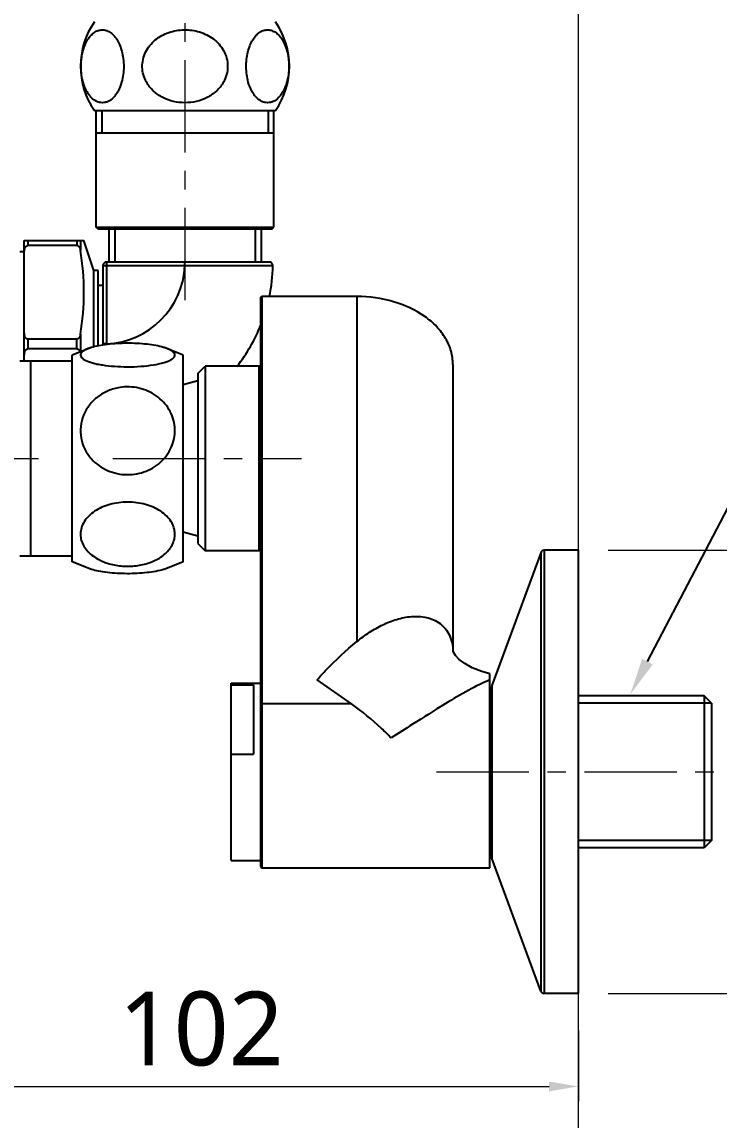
# Model space of a CAD drawing. Extents: x 0 to 1580, y 0 to 1158.
# Drawn here: x 919.4 to 1013.7, y 202.9 to 351.6 of the extents above; entities that cross this region are included whole.
import ezdxf
from ezdxf import colors
from ezdxf.entities.mleader import LeaderData, LeaderLine
from ezdxf.math import Vec2, Vec3

# ---------------------------------------------------------------- set-up
doc = ezdxf.new("R2010")
doc.units = 0
doc.header["$LTSCALE"] = 10
doc.header["$MEASUREMENT"] = 0
doc.header["$PDMODE"] = 3
doc.header["$PDSIZE"] = -10
doc.linetypes.add('CENTER', pattern=[2, 1.25, -0.25, 0.25, -0.25])
doc.layers.get('0').update_dxf_attribs({"linetype": 'CONTINUOUS'})
doc.layers.get('DEFPOINTS').update_dxf_attribs({"linetype": 'CONTINUOUS'})
doc.layers.add('DEF_LAYER_ASSEM_MEMBER', color=7, linetype='CONTINUOUS')
doc.layers.add('치수선', color=7, linetype='CONTINUOUS', lineweight=20)
doc.styles.add('Daelim Dimension', font='')
doc.styles.get('Daelim Dimension').set_extended_font_data('NanumGothic')
doc.dimstyles.new('DEFAULT', dxfattribs={"dimscale": 2, "dimtxt": 2, "dimasz": 2, "dimexe": 0, "dimexo": 2, "dimgap": 1, "dimtad": 1, "dimdec": 1, "dimzin": 9, "dimdsep": 46, "dimtxsty": 'Daelim Dimension', "dimcen": 0.5, "dimclrd": 252, "dimclre": 252, "dimclrt": 3, "dimadec": 1, "dimazin": 0, "dimtfac": 1, "dimtdec": 1, "dimtix": 1, "dimtmove": 0, "dimatfit": 3, "dimfxl": 1, "dimtolj": 1, "dimtzin": 1, "dimlwd": 9, "dimlwe": 9, "dimarcsym": 0})

# ---------------------------------------------------------------- blocks, each defined once
blk = doc.blocks.new('*D2')
at = {"color": 5, "lineweight": 9, "ltscale": 0.5, "transparency": 16777216}
for p, q in [((998.7158167211583, 280.0611049951892), (1040.273860766652, 280.0611049951892)), ((1038.273860766652, 276.0611049951892), (1038.273860766652, 224.0611049951892)), ((998.7158167211583, 220.0611049951892), (1040.273860766652, 220.0611049951892)), ((1038.273860766652, 220.0611049951892), (1038.273860766652, 182.8121779565626))]:
    blk.add_line(p, q, dxfattribs=at)
at = {"color": 5, "ltscale": 0.5, "transparency": 16777216}
for points in [[(1037.607194099986, 276.0611049951892), (1038.940527433319, 276.0611049951892), (1038.273860766652, 280.0611049951892)], [(1037.607194099986, 224.0611049951892), (1038.940527433319, 224.0611049951892), (1038.273860766652, 220.0611049951892)]]:
    blk.add_solid(points, dxfattribs=at)
at = {"layer": 'DEFPOINTS', "color": 0, "ltscale": 0.5, "transparency": 16777216}
for p in [(994.7158167211583, 280.0611049951892), (994.7158167211583, 220.0611049951892), (1038.273860766652, 220.0611049951892)]:
    blk.add_point(p, dxfattribs=at)
at = {"color": 7, "ltscale": 0.5, "transparency": 16777216, "insert": (1020.30461899269, 199.436641475876), "char_height": 10, "attachment_point": 2, "rotation": 90, "style": 'Daelim Dimension'}
blk.add_mtext('\\A1;{\\H1.25x;\\C256;Ø}60', dxfattribs=at)
blk = doc.blocks.new('*D3')
at = {"color": 5, "lineweight": 9, "ltscale": 0.5, "transparency": 16777216}
for p, q in [((892.6158167211584, 259.4336410768892), (892.6158167211584, 205.4695918068646)), ((994.7158167211583, 215.0611049951892), (994.7158167211583, 205.4695918068646)), ((896.6158167211584, 207.4695918068646), (990.7158167211583, 207.4695918068646))]:
    blk.add_line(p, q, dxfattribs=at)
at = {"color": 5, "ltscale": 0.5, "transparency": 16777216}
for points in [[(896.6158167211584, 208.1362584735313), (896.6158167211584, 206.802925140198), (892.6158167211584, 207.4695918068646)], [(990.7158167211583, 208.1362584735313), (990.7158167211583, 206.802925140198), (994.7158167211583, 207.4695918068646)]]:
    blk.add_solid(points, dxfattribs=at)
at = {"layer": 'DEFPOINTS', "color": 0, "ltscale": 0.5, "transparency": 16777216}
for p in [(892.6158167211584, 263.4336410768892), (994.7158167211583, 219.0611049951892), (994.7158167211583, 207.4695918068646)]:
    blk.add_point(p, dxfattribs=at)
at = {"color": 7, "ltscale": 0.5, "transparency": 16777216, "insert": (943.6658167211581, 220.3136547539319), "char_height": 10, "attachment_point": 2, "style": 'Daelim Dimension'}
blk.add_mtext('\\A1;102', dxfattribs=at)

msp = doc.modelspace()

# ---------------------------------------------------------------- linework, layer by layer
at = {"layer": 'DEF_LAYER_ASSEM_MEMBER', "color": 1, "linetype": 'CENTER', "lineweight": 5}
for p, q in [((941.4658167211583, 526.4103286435893), (941.4658167211583, 312.3411543354893)), ((892.6158167211584, 292.4875118663892), (921.6696875107586, 292.4875118663892)), ((931.7158167211583, 292.4875118663892), (957.2158167211583, 292.4875118663892)), ((975.5032165927587, 250.0611049951892), (1018.715816721158, 250.0611049951892))]:
    msp.add_line(p, q, dxfattribs=at)
at = {"layer": 'DEF_LAYER_ASSEM_MEMBER', "color": 7, "linetype": 'Continuous'}
for p, q in [((929.2158153767587, 339.5875132111893), (953.7158180655588, 339.5875132112892)), ((929.4658167211583, 323.7875118663893), (929.4658167211583, 339.5875134517893)), ((953.4658167211583, 323.7875118663893), (953.4658167211583, 339.5875134517893)), ((929.4658167211583, 336.5875118663893), (953.4658167211583, 336.5875118663893)), ((929.4658167211583, 323.7875118663893), (953.4658167211583, 323.7875118663893)), ((929.6658167212586, 323.5875118663893), (929.4658167212588, 323.7875118663893)), ((929.6658167212586, 323.5875118663893), (953.2658167211584, 323.5875118663893)), ((931.1658167211585, 323.5875118663893), (931.1658167211585, 319.0875118663893)), ((951.7658167211584, 323.5875118663893), (951.7658167211584, 319.0875118663893)), ((953.2658167211584, 323.5875118663893), (953.4658167211583, 323.7875118663893)), ((919.7158167211583, 321.9875118663892), (927.8004320913587, 321.9875118663892)), ((919.7158167211583, 305.6875118663893), (919.7158167211583, 321.9875118663892)), ((926.8524993746587, 321.3302242199892), (920.2158167211583, 321.3302242199892)), ((929.1158167211584, 317.9375118663893), (927.8003900093586, 321.9876414791893)), ((919.7158167211583, 320.4875118663892), (919.1158167211584, 320.4875118663892)), ((930.3658167211584, 318.5875118663893), (930.3658167211584, 307.8388393812893)), ((952.8602604785583, 319.0875118663893), (930.8658167211584, 319.0875118663893)), ((929.7158167211583, 317.9375118663893), (929.1158167211584, 317.9375118663893)), ((929.1158167211584, 307.5898281651893), (929.1158167211584, 317.9375118663893)), ((929.7158167211583, 307.7244656919893), (929.7158167211583, 317.9375118663893)), ((930.3658167211584, 315.8875118663892), (929.7158167211583, 315.8875118663892)), ((951.7158167211583, 237.2613017870893), (951.7158167211583, 314.2664007269893)), ((964.7158167211583, 314.4078220831892), (951.9158167211585, 314.4078220831892)), ((926.8524993746587, 308.6447995128892), (920.2158167211583, 308.6447995128892)), ((926.8524993746587, 307.3302242199892), (920.2158167211583, 307.3302242199892)), ((928.8099081800583, 307.5118570962892), (926.2158167211583, 306.4875118663892)), ((926.2158167211583, 278.4878655283892), (926.2158167211583, 306.4871582043892)), ((938.6559240165589, 307.5015038149892), (938.5547105329588, 307.5314864816892)), ((941.2158167211583, 306.4875118663892), (938.6436203392586, 307.5052188818893)), ((941.2158167211583, 278.4878655283892), (941.2158167211583, 306.4871582043892)), ((919.1158167211584, 305.6875118663893), (926.2158167211583, 305.6875118663893)), ((920.6158167211584, 279.2875118663893), (920.6158167211584, 305.6875118663893)), ((943.2158167211583, 303.9875118663892), (944.2158167211583, 304.9875118663892)), ((951.5158167211584, 304.9875118663892), (944.2158167211583, 304.9875118663892)), ((944.2158167211583, 304.9875118663892), (944.2158167211583, 279.9875118663892)), ((977.7158167211583, 305.2154339277893), (977.7158167211583, 266.3245597924893)), ((943.2158167211583, 303.9875118658892), (943.2158167211583, 280.9875118669893)), ((943.2158167211583, 302.9875118663892), (941.2158167211583, 302.4516134815892)), ((943.2158167211583, 281.9875118663892), (941.2158167211583, 282.5234102512892)), ((943.2158167211583, 280.9875118663892), (944.2158167211583, 279.9875118663892)), ((951.5158167211584, 279.9875118663892), (944.2158167211583, 279.9875118663892)), ((989.5952887609583, 279.7339576746892), (982.9637098135586, 261.7339576746892)), ((994.7158167211583, 280.0611049951892), (990.0644603193587, 280.0611049951892)), ((994.7158167211583, 220.0611562113892), (994.7158167211583, 280.0610537789893)), ((919.1158167211584, 279.2875118663893), (926.2158167211583, 279.2875118663893)), ((928.8099081800583, 277.4631666365892), (926.2158167211583, 278.4875118663892)), ((941.2158167211583, 278.4875118663892), (938.6436203392586, 277.4698048509892)), ((928.7715120333587, 277.4748307982892), (928.7816097857585, 277.4717613680892)), ((938.6559240165589, 277.4735199177892), (938.5547105329588, 277.4435372511892)), ((977.7847180472586, 266.2498655998893), (977.7556145787585, 266.3141791080893)), ((982.7158167211583, 237.0612463747892), (982.7158167211583, 263.3213512910892)), ((947.7158167211583, 262.0611049952893), (951.7158167211583, 262.0611049952893)), ((947.7158167211583, 238.0611260413893), (947.7158167211583, 262.0610839490893)), ((947.7158167211583, 261.8225885668892), (950.7158167211583, 261.8225885668892)), ((950.7158167211583, 261.8225885668892), (950.7158167211583, 252.4417570472893)), ((982.9637098135586, 261.7339576746892), (982.9328813720585, 261.5611049951892)), ((982.9328813720585, 260.3611049951892), (982.7158167211583, 260.3611049951892)), ((982.9328813720585, 238.6048659671893), (982.9328813720585, 261.5173440232892)), ((1011.715816721158, 260.3611049951892), (994.7158167211583, 260.3611049951892)), ((1012.715816721158, 259.3611049951892), (1011.715816721158, 260.3611049951892)), ((1011.715816721158, 260.3611049951892), (1011.715816721158, 239.7611049951892)), ((1012.715816721158, 259.3611049952892), (1012.715816721158, 240.7611049951892)), ((947.7158167211583, 252.4417570472893), (950.7158167211583, 252.4417570472893)), ((982.9328813720585, 239.7611049951892), (982.7158167211583, 239.7611049951892)), ((1011.715816721158, 239.7611049951892), (994.7158167211583, 239.7611049951892)), ((1012.715816721158, 240.7611049951892), (1011.715816721158, 239.7611049951892)), ((947.7158167211583, 238.0611049952892), (951.7158167211583, 238.0611049952892)), ((982.9637098135586, 238.3882523157893), (982.9328813720585, 238.5611049951892)), ((989.5952887609583, 220.3882523157893), (982.9637098135586, 238.3882523157893)), ((951.9158167211585, 237.0611049952892), (982.7158167211583, 237.0611049952892)), ((994.7158167211583, 220.0611049951892), (990.0644603193587, 220.0611049951892))]:
    msp.add_line(p, q, dxfattribs=at)
at = {"layer": 'DEF_LAYER_ASSEM_MEMBER', "color": 2, "linetype": 'Continuous'}
for p, q in [((930.2158167211583, 339.5875134517893), (930.2158167211583, 336.5875118663893)), ((952.7158167211583, 339.5875134517893), (952.7158167211583, 336.5875118663893)), ((931.9658167211583, 323.5875118663893), (931.9658167211583, 319.0875118663893)), ((950.9658167211583, 323.5875118663893), (950.9658167211583, 319.0875118663893)), ((1012.715816721158, 259.3611049951892), (994.7158167211583, 259.3611049951892)), ((1012.715816721158, 240.7611049951892), (994.7158167211583, 240.7611049951892))]:
    msp.add_line(p, q, dxfattribs=at)
at = {"layer": 'DEF_LAYER_ASSEM_MEMBER', "color": 9, "linetype": 'Continuous'}
for p, q in [((920.2158167211583, 321.9875118663892), (920.2158167211583, 321.3302242199892)), ((926.8524993746587, 321.9875118663892), (926.8524993746587, 321.3302242199892)), ((927.3280462692583, 321.9875118663892), (927.3280462692583, 320.6558489024893)), ((941.4545497466588, 318.5875118663893), (930.3658167211584, 318.5875118663893)), ((930.8658166979585, 319.0875118663893), (930.8658167211584, 307.9987788408893)), ((941.4545497416584, 318.5875118663893), (941.4545497416584, 319.0875118663893)), ((953.3601370075585, 318.5764007552892), (941.4545497416584, 318.5875118663893)), ((951.9158167211585, 237.0611049952892), (951.9158167211585, 314.4078220831892)), ((964.7158167211583, 314.4078220831892), (964.7158167211583, 267.6918058378893)), ((927.3280462692583, 309.3191748302893), (927.3280462692583, 306.9267049519892)), ((920.2158167211583, 308.6447995128892), (920.2158167211583, 307.3302242199892)), ((926.8524993746587, 307.3302242199892), (926.8524993746587, 308.6447995128892)), ((930.8658167211584, 307.9987788458892), (930.3658167211584, 307.9987788458892)), ((930.8658167211584, 307.9987788458892), (930.8659808889583, 307.9113263188892)), ((951.5158167211584, 279.9875118663892), (951.5158167211584, 304.9875118663892)), ((989.5952887609583, 279.7339576746892), (989.5952887609583, 220.3882523157893)), ((990.0644603193587, 280.0611049951892), (990.0644603193587, 220.0611049951892)), ((964.0086937656583, 259.2534931506892), (959.3622552434585, 262.5390213380892)), ((982.9637098135586, 261.7339576746892), (982.9637098135586, 238.3882523157893)), ((964.0086937656583, 259.2534931506892), (951.9158167211585, 259.2534931506892))]:
    msp.add_line(p, q, dxfattribs=at)
at = {"layer": 'DEF_LAYER_ASSEM_MEMBER', "color": 7, "linetype": 'Continuous'}
msp.add_lwpolyline([(982.7158167211583, 263.3230172522892), (981.6067692228585, 263.6257078297892), (980.3157234235587, 264.1463910246893), (979.3091191789586, 264.7152766342892), (978.5758486522586, 265.2747759712893), (978.0578942357588, 265.8215653200892), (977.7847180472586, 266.2498655998893)], dxfattribs=at)
for centre, radius, start, end in [((937.8326606909586, 345.5875118663893), 10.5, 145.1500954210034, 214.8499045789966), ((945.0989727513588, 345.5875118663893), 10.5, 325.1500954210034, 34.84990457899657), ((930.8658167211584, 318.5875118663893), 0.5, 90, 180), ((952.8602604785583, 318.5875118663893), 0.5, 358.7266556382999, 90), ((930.3658167211584, 319.0875118663893), 23, 348.2451102284992, 358.7266555743009), ((930.3658167211584, 319.0875118663893), 23, 322.0815186301957, 338.3438321550993), ((951.5158167211584, 305.1875118663893), 0.2, 270, 0), ((951.5158167211584, 279.7875118663893), 0.2, 0, 90), ((990.0644603193587, 279.5611049951892), 0.5, 90, 159.7751405687996), ((933.7158167211583, 293.6839404378892), 16.9464285714, 286.8956647165925, 286.9484170838954), ((951.9158167211585, 237.2611049952893), 0.2, 180, 270), ((990.0644603193587, 220.5611049951892), 0.5, 200.2248594312004, 270)]:
    msp.add_arc(centre, radius, start, end, dxfattribs=at)
at = {"layer": 'DEF_LAYER_ASSEM_MEMBER', "color": 9, "linetype": 'Continuous'}
msp.add_arc((930.3658167211584, 319.0875118663893), 11.1, 272.5817645611974, 357.4182354387994, dxfattribs=at)
at = {"layer": 'DEF_LAYER_ASSEM_MEMBER', "color": 7, "linetype": 'Continuous'}
for points, start_tangent, end_tangent in [([(927.6869187417587, 343.4534351886892), (927.4079543916587, 345.4753541428892), (927.4591203511586, 346.5266826813893), (927.6350275108584, 347.5230163996893), (927.9203317695583, 348.4129385945893), (928.2937680980585, 349.1616763497892), (928.7329677317584, 349.7508829293893), (929.2176592861588, 350.1741424981893), (929.7306906051585, 350.4313585975892), (930.2575616363583, 350.5242893439893), (930.7853160396585, 350.4539106442893), (931.3010909872582, 350.2194550793893), (931.7906686126585, 349.8191437470892), (932.2372761447587, 349.2526328763893), (932.6210584288583, 348.5251848381893), (932.9198378477586, 347.6531581138893)], (-0.2669046161891586, 0.9637229507783437), (0.2571315269128069, -0.966376416241357)), ([(936.2514761799584, 343.4534351886892), (935.8514310248584, 344.4268311237893), (935.6937693502587, 345.4671852880892), (935.7932311377585, 346.5147508282893), (936.1405135698587, 347.5083505810893), (936.7054085986583, 348.3969343883892), (937.4460053144585, 349.1459176526893), (938.3181385779585, 349.7369472253893), (939.2816284313585, 350.1634313672893), (940.3023342272586, 350.4251144124893), (941.3514315062585, 350.5237253930892), (943.4324058700586, 350.2341353303892), (944.4110684123589, 349.8434627701893), (945.3063113773587, 349.2877793134892), (946.0791614219588, 348.5718734175892), (946.6859256143584, 347.7111429268892)], (-0.4845380199216733, 0.8747702025391493), (0.482287716874637, -0.8760128755628254)), ([(950.0303741593589, 343.4534351886892), (949.7515005229588, 345.4686343321893), (949.8014856852587, 346.5168717978892), (949.9755281238586, 347.5109551323892), (950.2584765382585, 348.3997648024892), (950.6293229194584, 349.1486968494893), (951.0659412953582, 349.7394086990893), (951.5482116990588, 350.1653326464892), (952.0590434093583, 350.4262325710893), (952.5840071943585, 350.5238432092892), (953.1102365543584, 350.4591885789893), (953.6250353527585, 350.2315659865893), (954.1144154454587, 349.8391919702892), (954.5618666192586, 349.2815919898893), (954.9478340962587, 348.5636373190893), (955.2504116717582, 347.7008943397892)], (-0.2669046161878667, 0.9637229507787015), (0.263933492121933, -0.9645408813193568)), ([(932.9198378477586, 347.6531581138893), (933.1164418862586, 346.6333913915893), (933.1808682378587, 345.5484269905892), (933.1066447820585, 344.4660118861892), (932.9012592830586, 343.4534351886892)], (0.2571315269017148, -0.9663764162443085), (-0.2669046161936985, -0.9637229507770866)), ([(946.6859256143584, 347.7111429268892), (947.0982726298585, 346.6812905694893), (947.2395486967584, 345.5813827406893), (947.0951748619586, 344.4819319953892), (946.6801572624586, 343.4534351886892)], (0.482287716881113, -0.8760128755592599), (-0.4845380199151633, -0.8747702025427552)), ([(955.2504116717582, 347.7008943397892), (955.4548783319588, 346.6728060525892), (955.5244042709583, 345.5755391445892), (955.4518491910585, 344.4791079844892), (955.2447147006587, 343.4534351886892)], (0.2639334921220787, -0.964540881319317), (-0.2669046161919502, -0.9637229507775706)), ([(932.9012592830586, 343.4534351886892), (932.4236074181586, 342.2389476617893), (932.1218021822588, 341.7529214991893), (931.7894214719586, 341.3545976482892), (931.0625474700582, 340.8255354920892), (930.6806632572584, 340.6940400925893), (930.2937742645586, 340.6503437432892), (929.9069016785588, 340.6941799636892), (929.5250602715587, 340.8258011516892), (928.7983399862587, 341.3550253639892), (928.4660685742583, 341.7533445291892), (928.1643722466588, 342.2393233553892), (927.6869187417587, 343.4534351886892)], (-0.2669046161881693, -0.9637229507786177), (-0.2669046161881693, 0.9637229507786177)), ([(946.6801572624586, 343.4534351886892), (945.7248671450584, 342.2389604257892), (944.4565087179585, 341.3546114833892), (943.0027753791583, 340.8255454189892), (941.4652560138584, 340.6503438807893), (939.9278386111587, 340.8257824096892), (938.4743808552585, 341.3549933691892), (937.2064118881585, 342.2392961798893), (936.2514761799584, 343.4534351886892)], (-0.484538019924696, -0.8747702025374748), (-0.484538019924696, 0.8747702025374748)), ([(955.2447147006587, 343.4534351886892), (954.7670763667584, 342.2389730431893), (954.4652778428585, 341.7529483611893), (954.1329039139587, 341.3546252486892), (953.4060446837584, 340.8255553429892), (953.0241734822584, 340.6940532204893), (952.6372984130585, 340.6503441486892), (952.2504342623588, 340.6941620965893), (951.8685950540585, 340.8257637291892), (951.1418572782586, 341.3549616269893), (950.8095694283584, 341.7532807302892), (950.5078562509584, 342.2392691524893), (950.0303741593589, 343.4534351886892)], (-0.2669046161906187, -0.9637229507779395), (-0.2669046161906187, 0.9637229507779395)), ([(919.7158167211583, 320.3323692077893), (919.7354618667587, 320.6237347513893), (919.8021020282586, 320.9097421241893), (919.8598655235587, 321.0469066321892), (919.9407978929585, 321.1751555113892), (920.0568007010588, 321.2814412472893), (920.2158167211583, 321.3302242199892)], (0, 1), (1, 0)), ([(926.8524993746587, 321.3302242199892), (927.0684322301586, 321.2387441514892), (927.2006845282585, 321.0619247224893), (927.2812732187585, 320.8629020633892), (927.3280462692583, 320.6558489024893)], (1, 0), (0.1568658446277563, -0.987619920206767)), ([(927.3280462692583, 309.3191748302893), (927.8004321054586, 314.9875122899892), (927.3280462692583, 320.6558489024893)], (0.1568658446263189, 0.9876199202069953), (-0.1568658446263189, 0.9876199202069953)), ([(951.7158167211583, 314.2664007269893), (951.7743771964588, 314.3664135739892), (951.9158167211585, 314.4078220831892)], (0, 1), (1, 0)), ([(977.7157768709585, 305.2154339277893), (977.4659874194585, 307.0087751501893), (976.7262175023588, 308.7332001289893), (975.5248968657588, 310.3224408264892), (973.9081847436582, 311.7154238808893), (969.6906725900585, 313.7080886888892), (964.7158167211583, 314.4078220831892)], (0, 1), (-1, 0)), ([(920.2158167211583, 308.6447995128892), (920.0568013291586, 308.6935775613892), (919.9408117651587, 308.7998650367892), (919.8598688482584, 308.9281070091893), (919.8021027772584, 309.0652767488892), (919.7354620620586, 309.3512882308893), (919.7158167211583, 309.6426545249893)], (-1, 0), (0, 1)), ([(927.3280462692583, 309.3191748302893), (927.2812681347586, 309.1121095224893), (927.2006777284587, 308.9130804494893), (927.0683872019586, 308.7362392544892), (926.8524993746587, 308.6447995128892)], (-0.1568658446399708, -0.9876199202048269), (-1, 0)), ([(938.5547105329588, 307.5314864816892), (937.5289471497586, 307.7696071751892), (936.3296831352586, 307.9452599065893), (933.6426760774584, 308.0848569080893), (930.9683322122582, 307.9298275533893), (929.7847672138587, 307.7471755324892), (928.7807572267584, 307.5029953894892)], (-0.9606192995991619, 0.277867884501998), (-0.9569667791397058, -0.2901974907248124)), ([(919.7158167211583, 306.3323692077893), (919.7354618667587, 306.6237347513893), (919.8021020282586, 306.9097421241893), (919.8598655235587, 307.0469066321892), (919.9407978929585, 307.1751555113892), (920.0568007010588, 307.2814412472893), (920.2158167211583, 307.3302242199892)], (0, 1), (1, 0)), ([(926.8524993746587, 307.3302242199892), (927.0132554277584, 307.2805295918893), (927.1295707194586, 307.1721592454892), (927.2685573792587, 306.9027950083893)], (1, 0), (0.3192214404784818, -0.9476801527619133)), ([(928.7807572267584, 307.5029953894892), (928.2600071322586, 307.3202519693892), (927.8455954920582, 307.1201602814892), (927.5477739730586, 306.9066602454893), (927.3742492552583, 306.6841834674892), (927.3297259473584, 306.4574778107892), (927.4154137816586, 306.2315275959892), (927.6290537586583, 306.0113321554892), (927.9648469067583, 305.8016109048892), (928.4140884864582, 305.6066446529892), (928.9658813310584, 305.4301952459892), (929.6076949864582, 305.2754644787892), (930.3258579190588, 305.1450947856893), (931.9327925510588, 304.9653372395892), (933.6672647876585, 304.9019557634892)], (-0.9569667791375479, -0.2901974907319282), (0.9999981962821627, -0.001899324201239187)), ([(939.6236461870585, 305.8889958470893), (939.8961704041585, 306.0918034254893), (940.0572606545584, 306.3024620668892), (940.1028708888584, 306.5168998706893), (940.0318100230588, 306.7308713864892), (939.8460270556584, 306.9401656095893), (939.5498697150588, 307.1407408946893), (939.1500375418586, 307.3290050062892), (938.6558536480584, 307.5014883157892)], (0.8554389527634857, 0.5179036571553737), (-0.9567316724933457, 0.2909716598710017)), ([(933.6672647876585, 304.9019557634892), (935.5172784874585, 304.9666885691893), (937.2217985830584, 305.1636553169892), (938.6352134545587, 305.4791413913892), (939.1901160070584, 305.6742246492893), (939.6236461870585, 305.8889958470893)], (0.9999981962821849, -0.001899324189479672), (0.8554389527592942, 0.5179036571622971)), ([(932.6405916878584, 302.0950536560892), (931.0782849677585, 301.6487124732893), (929.6797214860585, 300.8413872176892), (928.5394996644586, 299.7171620557892), (927.7434856670584, 298.3444727376892), (927.3582960339586, 296.8162198009892), (927.4188631169586, 295.2443034642893), (927.9194412904585, 293.7475564667892), (928.8153413434584, 292.4338191187892)], (-0.9875569390964385, -0.1572618581935023), (0.6684862931509352, -0.7437244623308569)), ([(933.6672647876585, 290.3009016211893), (936.2069856516587, 290.7722607822893), (938.3556964449585, 292.1613508732893), (939.1642313825587, 293.1434209907893), (939.7399455207587, 294.2677645473892), (940.0515516303585, 295.4850364321892), (940.0809822837587, 296.7387502909892), (939.8263928136585, 297.9686311188892), (939.3028321370584, 299.1163361357892), (938.5394758560587, 300.1308219914893), (937.5751752755586, 300.9707905682892), (935.2254032853584, 302.0113106381892), (932.6405916878584, 302.0950536560892)], (0.9999748783302439, -0.007088209111893983), (-0.9875569390964379, -0.1572618581935059)), ([(928.8153413434584, 292.4338191187892), (931.0034330959584, 290.8642271935893), (933.6672647876585, 290.3009016211893)], (0.6684862931465556, -0.7437244623347933), (0.9999748783302287, -0.007088209114053208)), ([(940.1035840485583, 282.2344635391893), (939.9757443435583, 283.0987062749892), (939.5990835607586, 283.9258833599893), (938.9930558454585, 284.6818630849892), (938.1868100320585, 285.3376440146893), (936.1193898452584, 286.2621971730892), (933.7154335894584, 286.5825907913893), (931.3116873505587, 286.2620377786893), (929.2448769203584, 285.3376800794892), (928.4388535560583, 284.6821326882892), (927.8328634837585, 283.9263930475893), (927.4560390149586, 283.0990687211893), (927.3280493938587, 282.2344635391893)], (0, 1), (0, -1)), ([(927.3280493938587, 282.2344635391893), (927.4440403684584, 281.4108909484893), (927.7863584650586, 280.6193385501892), (928.3388717994585, 279.8896738304892), (929.0772099276587, 279.2474604638892)], (0, -1), (0.8117111352164685, -0.5840591005759537)), ([(929.0772099276587, 279.2474604638892), (930.5690920117586, 278.4518914487892), (932.3205223967584, 277.9916263638893), (934.1841981126586, 277.8980729807893), (936.0102804522585, 278.1772951586893), (937.6496693669587, 278.8106591077892), (938.9585892161585, 279.7530158746893), (939.8082257620586, 280.9293982540893), (940.0290817768587, 281.5738669336893), (940.1035840485583, 282.2344635391893)], (0.811711135214004, -0.5840591005793787), (0, 1)), ([(938.5547105329588, 277.4435372511892), (937.5289471497586, 277.2054165576892), (936.3296831352586, 277.0297638262892), (933.6426760774584, 276.8901668247893), (930.9683322122582, 277.0451961793892), (929.7847672138587, 277.2278482003892), (928.7807572267584, 277.4720283433892)], (-0.9606192995991619, -0.277867884501998), (-0.9569667791397058, 0.2901974907248124))]:
    msp.add_spline(points, degree=3, dxfattribs=dict(at, start_tangent=start_tangent, end_tangent=end_tangent))
at = {"layer": 'DEF_LAYER_ASSEM_MEMBER', "color": 9, "linetype": 'Continuous'}
for points, start_tangent, end_tangent in [([(964.7160986248587, 267.6916323462892), (966.4401910669585, 268.9549365650893), (968.2276548332584, 269.9676634710893), (970.1130574085587, 270.7066272772893), (972.1125086689585, 271.0895726408892), (974.1442349308586, 270.9564868217892), (975.1024502379587, 270.6385752045892), (975.9688827556583, 270.1319368163893), (976.6991942959585, 269.4331166681893), (977.2527705547586, 268.5512904972892), (977.5985519029587, 267.5061279821892), (977.7158126549584, 266.3243097219893)], (0.7751009665420993, 0.6318373933738833), (8.57882986885235e-06, -0.999999999963202)), ([(959.3622552434585, 262.5390213380892), (960.5898310291586, 263.8831839177893), (964.7158167211583, 267.6918058378893)], (0.6577513423273473, 0.753235137036618), (0.7750865066808609, 0.6318551314670632)), ([(982.7158167211583, 262.4999723080892), (979.8532219711587, 261.1262967679892), (976.6490393974586, 259.2534931506892)], (-0.9327489403227562, -0.3605265792237453), (-0.8512235886516012, -0.5248032032324973)), ([(951.7158167211583, 259.1120717943892), (951.7743771964588, 259.2120846414892), (951.9158167211585, 259.2534931506892)], (0, 1), (1, 0)), ([(969.3622317165587, 254.6522803423892), (968.0519641948586, 255.9385582979892), (964.0086591964587, 259.2535340624892)], (-0.6977466192551244, 0.7163446484186538), (-0.8159086539424538, 0.578180826750432)), ([(976.6490929493584, 259.2534926463892), (972.2650542432584, 256.4989605113893), (969.3621821110587, 254.6524013153893)], (-0.8527268263276389, -0.5223571188958689), (-0.844450896388582, -0.5356329747023799))]:
    msp.add_spline(points, degree=3, dxfattribs=dict(at, start_tangent=start_tangent, end_tangent=end_tangent))
at = {"layer": '치수선'}
msp.add_line((994.7158167211584, 171.5359203638415), (994.7158167211583, 725.8994663639303), dxfattribs=at)

# ---------------------------------------------------------------- dimensions: what is measured, and where the dimension line sits
at = {"color": 5, "ltscale": 0.5}
dim = msp.add_linear_dim(base=(1038.273860766652, 220.0611049951892), p1=(994.7158167211583, 280.0611049951892), p2=(994.7158167211583, 220.0611049951892), angle=270, text='{\\H1.25x;\\C256;Ø}<>', dimstyle='DEFAULT', override={"dimtxt": 5, "dimexe": 1, "dimdec": 0, "dimclrd": 5, "dimclre": 5, "dimclrt": 7}, dxfattribs=at)
dim.commit()
dim.dimension.update_dxf_attribs({"geometry": '*D2', "text_midpoint": (1038.273860766652, 199.436641475876), "dimtype": 160})
dim = msp.add_linear_dim(base=(994.7158167211583, 207.4695918068646), p1=(892.6158167211584, 263.4336410768892), p2=(994.7158167211583, 219.0611049951892), dimstyle='DEFAULT', override={"dimtxt": 5, "dimexe": 1, "dimdec": 0, "dimclrd": 5, "dimclre": 5, "dimclrt": 7}, dxfattribs=at)
dim.commit()
dim.dimension.update_dxf_attribs({"geometry": '*D3', "text_midpoint": (943.6658167211581, 207.4695918068646), "dimtype": 160})

# ---------------------------------------------------------------- leaders
at = {"ltscale": 0.5}
ml = msp.add_multileader_mtext('Standard', dxfattribs=at)
ml.set_content('G1/2-14TH', color=256, style='Daelim Dimension')
ml.set_leader_properties(color=5)
ml.build(insert=Vec2(0, 0))
ml.multileader.update_dxf_attribs({"text_left_attachment_type": 6, "text_right_attachment_type": 6, "dogleg_length": 0.36, "arrow_head_size": 5})
ctx = ml.context
ctx.base_point, ctx.char_height, ctx.arrow_head_size, ctx.landing_gap_size, ctx.plane_origin = Vec3(1017.253854364591, 289.5697613488979), 10, 5, 0.09, Vec3(1001.715816721158, 260.5611049951892)
ctx.left_attachment, ctx.right_attachment = 6, 6
notes = []
notes.append((ctx, [(0, (1, 1, 0), (1016.893854364591, 289.5697613488979), (1, 0), 0.36, [(0, [(1001.715816721158, 260.5611049951892)], 0, [])])]))
ctx.mtext.insert, ctx.mtext.flow_direction = Vec3(1017.343854364591, 301.5697613488979), 5
for ctx, leaders in notes:
    for number, flags, end, landing, length, lines in leaders:
        leader = LeaderData()
        leader.index, (leader.has_last_leader_line, leader.has_dogleg_vector, leader.attachment_direction) = number, flags
        leader.last_leader_point, leader.dogleg_vector, leader.dogleg_length = Vec3(end), Vec3(landing), length
        for number, points, colour, breaks in lines:
            line = LeaderLine()
            line.index, line.vertices, line.color, line.breaks = number, Vec3.list(points), colors.encode_raw_color(colour), breaks
            leader.lines.append(line)
        ctx.leaders.append(leader)

doc.saveas('drawing.dxf')
